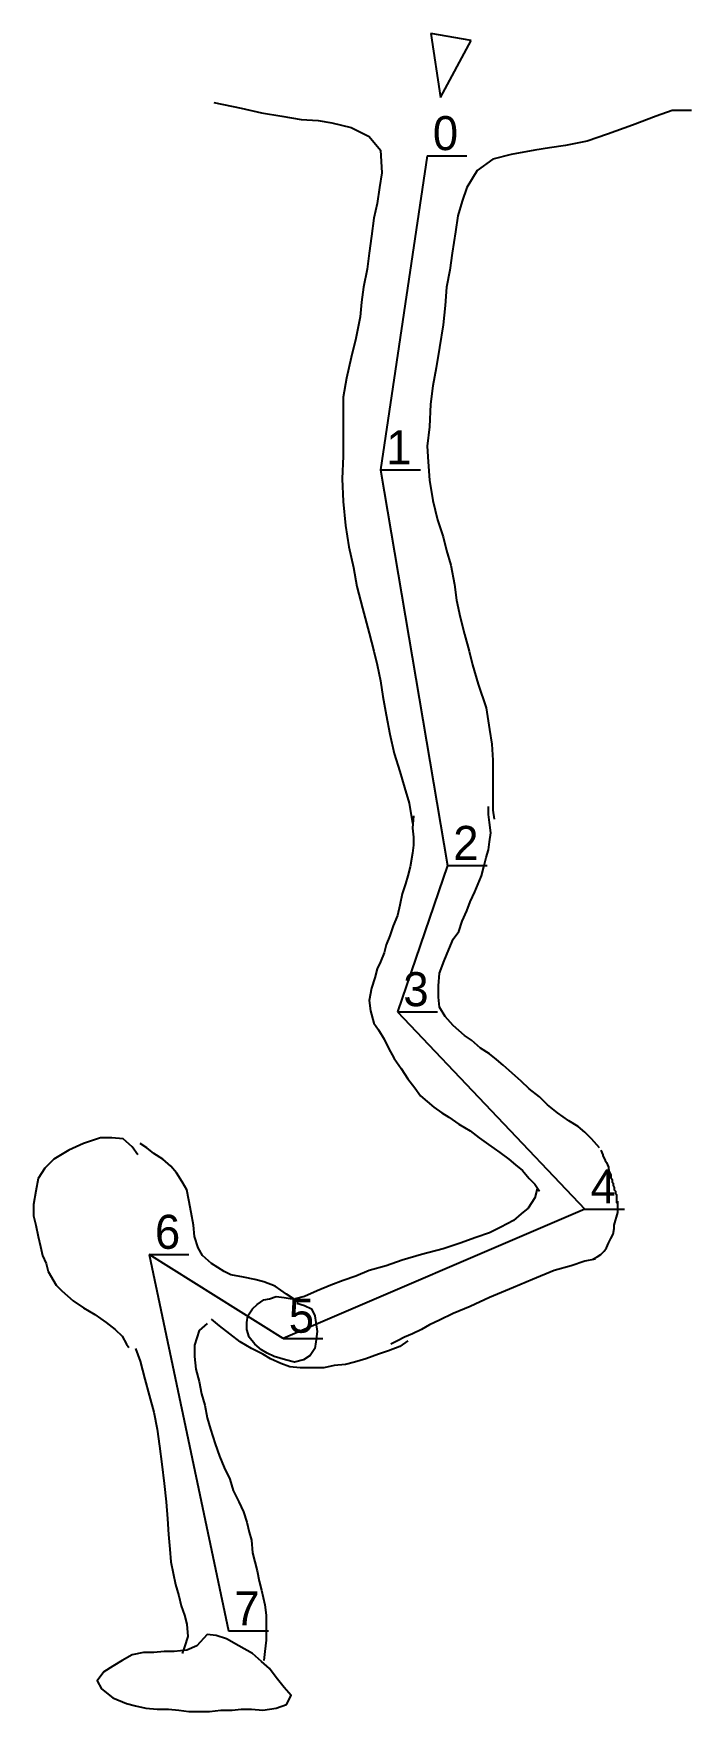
# Model space of a CAD drawing. Extents: x 4 to 9.8, y -10 to 4.8.
import ezdxf

# ---------------------------------------------------------------- set-up
doc = ezdxf.new("R2010")
doc.units = 0
for name, pattern in [('A_water', [0]), ('L_chimney', [0]), ('L_WALL', [0])]:
    doc.linetypes.add(name, pattern=pattern)
for name, color, linetype in [('LEG', 1, 'Continuous'), ('SCRAP_0', 7, 'Continuous'), ('STATION', 3, 'Continuous')]:
    doc.layers.add(name, color=color, linetype=linetype)

# ---------------------------------------------------------------- blocks, each defined once
blk = doc.blocks.new('B_entrance')
at = {"color": 10}
for p, q in [((0, 0.3), (-0.15, -0.15)), ((0.15, -0.15), (0, 0.3)), ((-0.15, -0.15), (0.15, -0.15))]:
    blk.add_line(p, q, dxfattribs=at)

msp = doc.modelspace()

# ---------------------------------------------------------------- linework, layer by layer
at = {"layer": 'LEG'}
for p, q in [((7.45, 3.69, -1), (7.04, 0.92, -1)), ((7.04, 0.92, -1), (7.63, -2.57, -1)), ((7.63, -2.57, -1), (7.19, -3.86, -1)), ((7.19, -3.86, -1), (8.84, -5.6, -1)), ((8.84, -5.6, -1), (6.18, -6.74, -1)), ((6.18, -6.74, -1), (5, -6, -1)), ((5, -6, -1), (5.7, -9.32, -1))]:
    msp.add_line(p, q, dxfattribs=at)
at = {"layer": 'SCRAP_0', "color": 10, "linetype": 'L_wall', "flags": 128}
for points in [[(5.57, 4.16), (5.81, 4.11), (5.99, 4.07), (6.17, 4.04), (6.34, 4.01), (6.49, 4), (6.61, 3.98), (6.78, 3.94), (6.94, 3.86), (7.04, 3.74), (7.05, 3.54), (7.03, 3.41), (7.01, 3.27), (6.98, 3.14), (6.96, 2.98), (6.94, 2.83), (6.92, 2.69), (6.89, 2.53), (6.87, 2.4), (6.86, 2.27), (6.82, 2.08), (6.78, 1.91), (6.74, 1.73), (6.71, 1.56), (6.71, 1.39), (6.71, 1.22), (6.71, 1.04), (6.7, 0.84), (6.71, 0.64), (6.73, 0.43), (6.76, 0.24), (6.8, 0.06), (6.83, -0.11), (6.88, -0.3), (6.94, -0.52), (6.98, -0.68), (7.01, -0.8), (7.04, -0.94), (7.06, -1.08), (7.09, -1.24), (7.12, -1.41), (7.16, -1.58), (7.21, -1.74), (7.25, -1.88), (7.29, -2.02), (7.32, -2.2)], [(9.78, 4.09), (9.61, 4.09), (9.47, 4.04), (9.26, 3.96), (9.04, 3.88), (8.86, 3.82), (8.67, 3.78), (8.53, 3.76), (8.4, 3.74), (8.19, 3.7), (8.03, 3.66), (7.89, 3.56), (7.8, 3.41), (7.76, 3.29), (7.72, 3.16), (7.7, 3.02), (7.67, 2.83), (7.65, 2.68), (7.62, 2.53), (7.61, 2.37), (7.59, 2.2), (7.56, 2), (7.53, 1.82), (7.5, 1.66), (7.48, 1.5), (7.47, 1.3), (7.45, 1.13), (7.46, 0.99), (7.47, 0.83), (7.5, 0.65), (7.54, 0.48), (7.59, 0.33), (7.62, 0.21), (7.66, 0.08), (7.69, -0.09), (7.71, -0.23), (7.74, -0.38), (7.78, -0.53), (7.82, -0.68), (7.85, -0.8), (7.9, -0.97), (7.97, -1.18), (8, -1.37), (8.02, -1.5), (8.03, -1.64), (8.03, -1.77), (8.03, -1.95), (8.03, -2.08), (8.04, -2.16)], [(8.97, -5.06), (8.9, -4.98), (8.84, -4.92), (8.78, -4.87), (8.7, -4.82), (8.6, -4.75), (8.51, -4.68), (8.44, -4.61), (8.35, -4.54), (8.28, -4.47), (8.2, -4.4), (8.12, -4.33), (8.06, -4.28), (8, -4.23), (7.92, -4.18), (7.84, -4.11), (7.78, -4.07), (7.68, -3.98), (7.61, -3.9), (7.56, -3.82), (7.55, -3.73), (7.55, -3.63), (7.56, -3.52), (7.6, -3.41), (7.64, -3.31), (7.68, -3.22), (7.73, -3.15), (7.76, -3.06), (7.8, -2.97), (7.83, -2.89), (7.87, -2.8), (7.9, -2.73), (7.93, -2.66), (7.95, -2.58), (7.97, -2.5), (7.99, -2.43), (8, -2.36), (8.01, -2.28), (8, -2.19), (7.99, -2.12), (7.99, -2.05)], [(7.33, -2.13), (7.32, -2.24), (7.33, -2.32), (7.33, -2.39), (7.32, -2.46), (7.3, -2.58), (7.28, -2.66), (7.26, -2.73), (7.23, -2.82), (7.21, -2.92), (7.19, -3.01), (7.15, -3.1), (7.12, -3.19), (7.09, -3.27), (7.07, -3.34), (7.04, -3.42), (7.01, -3.48), (6.99, -3.56), (6.96, -3.65), (6.94, -3.76), (6.95, -3.85), (6.98, -3.96), (7.02, -4.02), (7.07, -4.1), (7.11, -4.18), (7.16, -4.27), (7.22, -4.36), (7.28, -4.45), (7.34, -4.53), (7.39, -4.6), (7.45, -4.65), (7.51, -4.7), (7.58, -4.75), (7.64, -4.79), (7.73, -4.85), (7.83, -4.91), (7.91, -4.97), (7.99, -5.03), (8.09, -5.1), (8.17, -5.16), (8.23, -5.21), (8.29, -5.26), (8.35, -5.33), (8.4, -5.38), (8.44, -5.44)], [(4.9, -5.12), (4.85, -5.05), (4.77, -4.98), (4.67, -4.97), (4.57, -4.97), (4.42, -5.02), (4.29, -5.08), (4.16, -5.16), (4.08, -5.24), (4.02, -5.33), (4, -5.44), (3.98, -5.56), (3.98, -5.66), (4, -5.74), (4.02, -5.84), (4.04, -5.93), (4.06, -6.01), (4.09, -6.08), (4.11, -6.15), (4.18, -6.27), (4.23, -6.32), (4.33, -6.41), (4.42, -6.47), (4.52, -6.53), (4.62, -6.6), (4.7, -6.66), (4.76, -6.72), (4.8, -6.79), (4.82, -6.82)], [(6.32, -6.42), (6.21, -6.35), (6.11, -6.28), (6.01, -6.24), (5.93, -6.22), (5.83, -6.2), (5.72, -6.18), (5.66, -6.15), (5.55, -6.08), (5.47, -6.01), (5.43, -5.94), (5.4, -5.84), (5.39, -5.74), (5.37, -5.63), (5.35, -5.52), (5.33, -5.43), (5.29, -5.36), (5.24, -5.28), (5.19, -5.22), (5.12, -5.16), (5.04, -5.11), (4.98, -5.06), (4.92, -5.02)], [(8.98, -5.08), (8.99, -5.1), (9, -5.12), (9, -5.13), (9.01, -5.15), (9.02, -5.17), (9.03, -5.19), (9.04, -5.21), (9.05, -5.23), (9.05, -5.26), (9.06, -5.28), (9.07, -5.3), (9.07, -5.32), (9.08, -5.34), (9.08, -5.36), (9.09, -5.37), (9.09, -5.39), (9.1, -5.41), (9.1, -5.43), (9.11, -5.44), (9.11, -5.46), (9.12, -5.47), (9.12, -5.49), (9.12, -5.51), (9.12, -5.52), (9.12, -5.54), (9.13, -5.54)], [(8.42, -5.42), (8.4, -5.5), (8.34, -5.59), (8.28, -5.64), (8.21, -5.7), (8.1, -5.76), (8, -5.81), (7.88, -5.85), (7.74, -5.9), (7.59, -5.95), (7.4, -6), (7.23, -6.05), (7.09, -6.1), (6.94, -6.14), (6.82, -6.19), (6.71, -6.23), (6.6, -6.27), (6.48, -6.32), (6.37, -6.37), (6.29, -6.39)], [(8.91, -6.04), (8.95, -6.02), (8.98, -6), (9.01, -5.97), (9.03, -5.94), (9.05, -5.9), (9.07, -5.86), (9.09, -5.82), (9.1, -5.77), (9.1, -5.74), (9.11, -5.7), (9.12, -5.67), (9.13, -5.63), (9.13, -5.59), (9.13, -5.56), (9.13, -5.53)], [(8.93, -6.04), (8.84, -6.06), (8.72, -6.1), (8.57, -6.14), (8.38, -6.22), (8.21, -6.29), (8, -6.38), (7.83, -6.46), (7.68, -6.52), (7.56, -6.58), (7.47, -6.62), (7.4, -6.66), (7.32, -6.7), (7.25, -6.73), (7.19, -6.76), (7.13, -6.79)], [(5.51, -6.61), (5.44, -6.67), (5.4, -6.8), (5.4, -6.9), (5.41, -7.01), (5.44, -7.12), (5.46, -7.23), (5.49, -7.33), (5.51, -7.44), (5.54, -7.54), (5.58, -7.67), (5.62, -7.78), (5.66, -7.88), (5.71, -7.98), (5.74, -8.08), (5.79, -8.18), (5.83, -8.27), (5.86, -8.36), (5.88, -8.45), (5.9, -8.52), (5.91, -8.63), (5.93, -8.71), (5.95, -8.79), (5.97, -8.88), (5.99, -8.96), (6.02, -9.09), (6.03, -9.18), (6.03, -9.29), (6.03, -9.4), (6.02, -9.5), (6.01, -9.58)], [(7.28, -6.76), (7.21, -6.81), (7.11, -6.85), (7.02, -6.88), (6.91, -6.92), (6.81, -6.95), (6.73, -6.97), (6.63, -6.98), (6.54, -7), (6.44, -7), (6.33, -7), (6.24, -6.99), (6.16, -6.96), (6.07, -6.92), (6, -6.88), (5.9, -6.83), (5.8, -6.77), (5.71, -6.7), (5.62, -6.63), (5.55, -6.57)], [(4.88, -6.83), (4.92, -6.94), (4.96, -7.1), (5, -7.24), (5.04, -7.39), (5.07, -7.54), (5.09, -7.69), (5.11, -7.85), (5.13, -8.02), (5.15, -8.18), (5.16, -8.33), (5.17, -8.47), (5.18, -8.6), (5.19, -8.71), (5.21, -8.81), (5.23, -8.91), (5.26, -9.01), (5.28, -9.1), (5.31, -9.18), (5.33, -9.26), (5.34, -9.37), (5.31, -9.46), (5.29, -9.52)]]:
    msp.add_lwpolyline(points, dxfattribs=at)
at = {"layer": 'SCRAP_0', "color": 211, "linetype": 'L_chimney', "flags": 128}
msp.add_lwpolyline([(6.3, -6.43), (6.37, -6.45), (6.43, -6.48), (6.46, -6.54), (6.47, -6.6), (6.48, -6.68), (6.47, -6.77), (6.46, -6.83), (6.42, -6.89), (6.36, -6.93), (6.28, -6.95), (6.2, -6.93), (6.1, -6.9), (6.04, -6.87), (5.99, -6.84), (5.93, -6.79), (5.88, -6.73), (5.86, -6.66), (5.86, -6.6), (5.87, -6.54), (5.91, -6.48), (5.95, -6.44), (6.01, -6.4), (6.06, -6.39), (6.12, -6.37), (6.19, -6.38), (6.26, -6.39)], dxfattribs=at)
at = {"layer": 'SCRAP_0', "color": 1, "linetype": 'A_water', "flags": 128}
msp.add_lwpolyline([(5.51, -9.35), (5.42, -9.45), (5.33, -9.49), (5.22, -9.5), (5.13, -9.5), (5.04, -9.51), (4.95, -9.51), (4.85, -9.53), (4.76, -9.58), (4.68, -9.63), (4.6, -9.68), (4.54, -9.76), (4.58, -9.83), (4.68, -9.91), (4.8, -9.96), (4.88, -9.98), (4.97, -10), (5.07, -10.01), (5.17, -10.01), (5.26, -10.02), (5.35, -10.03), (5.45, -10.03), (5.53, -10.03), (5.63, -10.02), (5.73, -10.02), (5.81, -10.01), (5.9, -10.01), (6, -10.02), (6.12, -10), (6.21, -9.97), (6.25, -9.89), (6.19, -9.82), (6.12, -9.73), (6.06, -9.65), (5.99, -9.59), (5.91, -9.52), (5.79, -9.45), (5.68, -9.39), (5.59, -9.36), (5.51, -9.35)], close=True, dxfattribs=at)
at = {"layer": 'STATION'}
for p, q in [((7.45, 3.69, -1), (7.8, 3.69, -1)), ((7.04, 0.92, -1), (7.39, 0.92, -1)), ((7.63, -2.57, -1), (7.98, -2.57, -1)), ((7.19, -3.86, -1), (7.54, -3.86, -1)), ((8.84, -5.6, -1), (9.19, -5.6, -1)), ((5, -6, -1), (5.35, -6, -1)), ((6.18, -6.74, -1), (6.53, -6.74, -1)), ((5.7, -9.32, -1), (6.05, -9.32, -1))]:
    msp.add_line(p, q, dxfattribs=at)

# ---------------------------------------------------------------- block references
at = {"layer": 'SCRAP_0', "xscale": 1.2, "yscale": 1.2, "rotation": 170.17}
msp.add_blockref('B_entrance', (7.63, 4.56, 1), dxfattribs=at)

# ---------------------------------------------------------------- texts
at = {"layer": 'STATION'}
for s, p in [('0', (7.5, 3.74, -1)), ('1', (7.09, 0.97, -1)), ('2', (7.68, -2.52, -1)), ('3', (7.24, -3.81, -1)), ('4', (8.89, -5.55, -1)), ('6', (5.05, -5.95, -1)), ('5', (6.23, -6.69, -1)), ('7', (5.75, -9.27, -1))]:
    msp.add_text(s, height=0.3, dxfattribs=at).set_placement(p)

doc.saveas('drawing.dxf')
